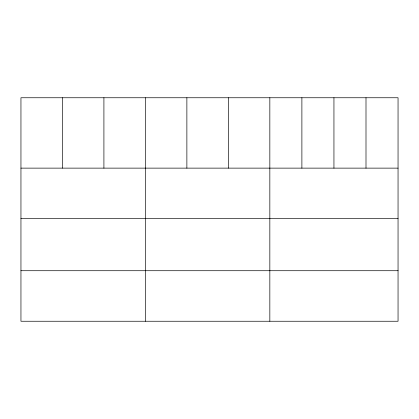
<?xml version="1.0" encoding="UTF-8"?>
<svg xmlns="http://www.w3.org/2000/svg" width="419" height="419" viewBox="0 0 419 419"><rect width="100%" height="100%" fill="white"/><g stroke="black" fill="none" stroke-linecap="round" stroke-linejoin="round"><path stroke-width="0.63" d="M398.05 168.129L398.05 321.247L20.95 321.247L20.95 97.753L398.05 97.753L398.05 168.129L20.95 168.129M20.95 218.655L398.05 218.655M20.95 270.716L398.05 270.716M365.997 97.753L365.997 168.129M333.943 97.753L333.943 168.129M301.889 97.753L301.889 168.129M269.836 97.753L269.836 321.247M228.355 97.753L228.355 168.129M186.874 97.753L186.874 168.129M145.393 97.753L145.393 321.247M103.912 97.753L103.912 168.129M62.431 97.753L62.431 168.129"/></g></svg>
